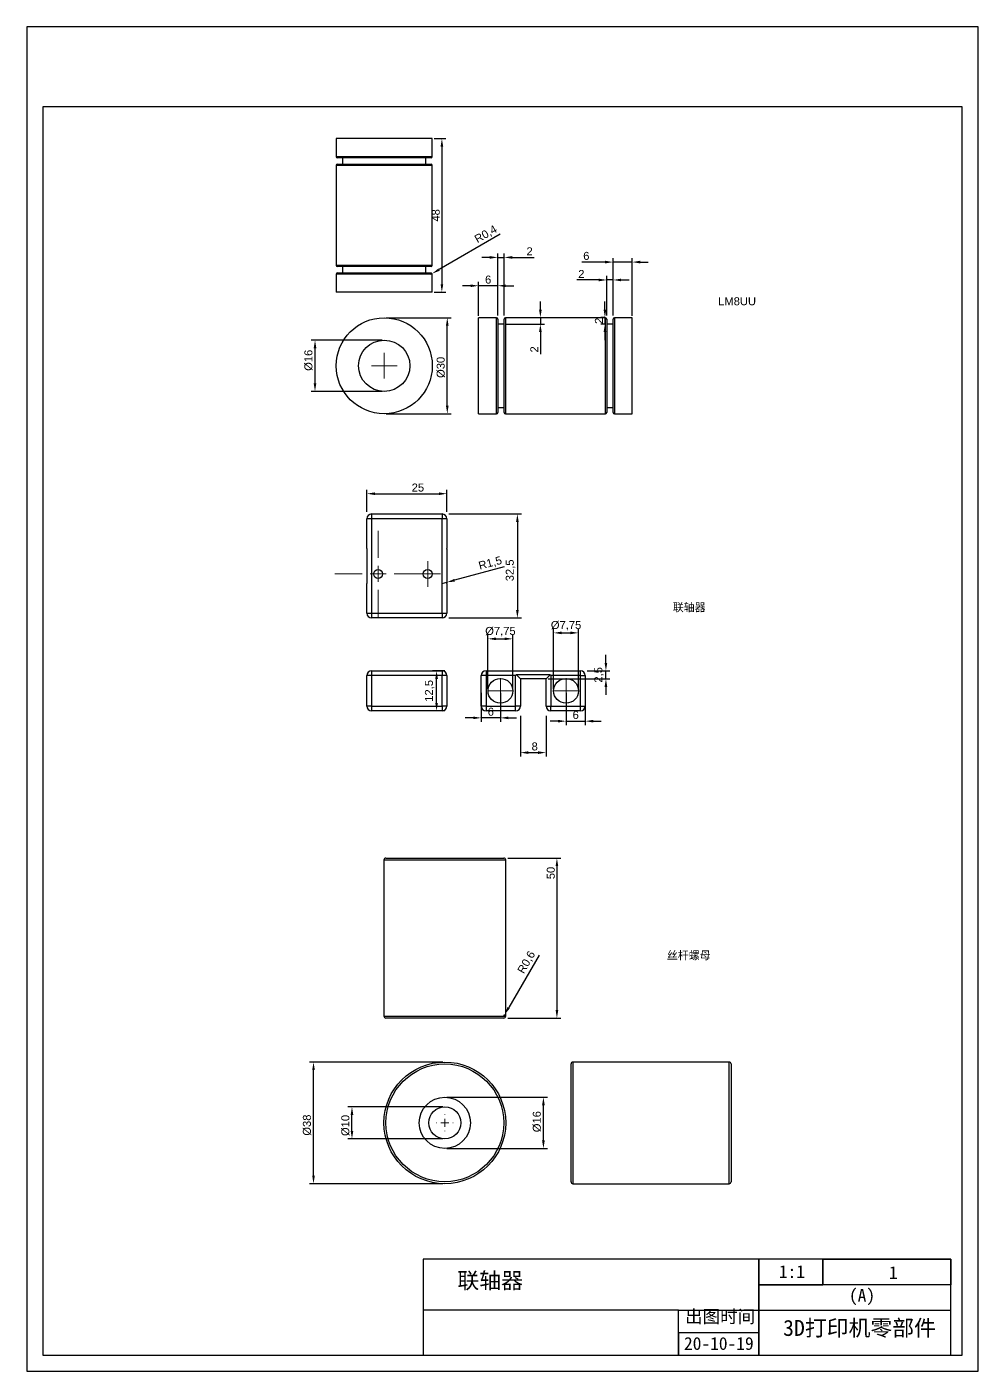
# Model space of a CAD drawing. Header units: millimetres. Extents: x -9 to 2385, y -1365 to 512.
# Drawn here: x 499.7 to 796.7, y 91.8 to 511.8 of the extents above; entities that cross this region are included whole.
import ezdxf

# ---------------------------------------------------------------- set-up
doc = ezdxf.new("R2010")
doc.units = ezdxf.units.MM
doc.styles.get("Standard").update_dxf_attribs({"font": 'arial.ttf'})
doc.dimstyles.new('ISO-25', dxfattribs={"dimtxt": 2.5, "dimasz": 2.5, "dimexe": 1.25, "dimexo": 0.625, "dimtad": 1, "dimtxsty": 'Standard', "dimcen": 2.5, "dimclrd": 1, "dimclre": 1, "dimclrt": 1, "dimadec": 0, "dimazin": 0, "dimtfac": 1, "dimtmove": 0, "dimatfit": 3, "dimfxl": 1, "dimtfillclr": 1, "dimarcsym": 0})

# ---------------------------------------------------------------- blocks, each defined once
blk = doc.blocks.new('*D91')
at = {"color": 1, "linetype": 'Continuous', "lineweight": -2, "transparency": 16777216}
for p, q in [((630.2, 310.57), (626.34, 310.57)), ((627.59, 300.57), (627.59, 308.07)), ((630.2, 298.07), (626.34, 298.07))]:
    blk.add_line(p, q, dxfattribs=at)
at = {"color": 1, "linetype": 'Continuous', "transparency": 16777216}
for points in [[(627.18, 308.07), (628.01, 308.07), (627.59, 310.57)], [(627.18, 300.57), (628.01, 300.57), (627.59, 298.07)]]:
    blk.add_solid(points, dxfattribs=at)
at = {"layer": 'Defpoints', "color": 0, "linetype": 'Continuous', "transparency": 16777216}
for p in [(627.59, 310.57), (630.83, 310.57), (630.83, 298.07)]:
    blk.add_point(p, dxfattribs=at)
at = {"color": 1, "linetype": 'Continuous', "lineweight": 18, "transparency": 16777216, "insert": (623.96, 304.32), "char_height": 2.5, "attachment_point": 2, "rotation": 90}
blk.add_mtext('12,5', dxfattribs=at)
blk = doc.blocks.new('*D92')
at = {"color": 1, "linetype": 'Continuous', "lineweight": -2, "transparency": 16777216}
for p, q in [((605.83, 360.21), (605.83, 367.17)), ((608.33, 365.92), (628.33, 365.92)), ((630.83, 360.21), (630.83, 367.17))]:
    blk.add_line(p, q, dxfattribs=at)
at = {"color": 1, "linetype": 'Continuous', "transparency": 16777216}
for points in [[(608.33, 366.33), (608.33, 365.5), (605.83, 365.92)], [(628.33, 366.33), (628.33, 365.5), (630.83, 365.92)]]:
    blk.add_solid(points, dxfattribs=at)
at = {"layer": 'Defpoints', "color": 0, "linetype": 'Continuous', "transparency": 16777216}
for p in [(630.83, 365.92), (605.83, 359.59), (630.83, 359.59)]:
    blk.add_point(p, dxfattribs=at)
at = {"color": 1, "linetype": 'Continuous', "lineweight": 18, "transparency": 16777216, "insert": (621.76, 369.09), "char_height": 2.5, "attachment_point": 2}
blk.add_mtext('25', dxfattribs=at)
blk = doc.blocks.new('*D93')
at = {"color": 1, "linetype": 'Continuous', "lineweight": -2, "transparency": 16777216}
for p, q in [((631.45, 359.59), (654.08, 359.59)), ((652.83, 357.09), (652.83, 329.59)), ((631.45, 327.09), (654.08, 327.09))]:
    blk.add_line(p, q, dxfattribs=at)
at = {"color": 1, "linetype": 'Continuous', "transparency": 16777216}
for points in [[(652.41, 357.09), (653.24, 357.09), (652.83, 359.59)], [(652.41, 329.59), (653.24, 329.59), (652.83, 327.09)]]:
    blk.add_solid(points, dxfattribs=at)
at = {"layer": 'Defpoints', "color": 0, "linetype": 'Continuous', "transparency": 16777216}
for p in [(630.83, 359.59), (630.83, 327.09), (652.83, 327.09)]:
    blk.add_point(p, dxfattribs=at)
at = {"color": 1, "linetype": 'Continuous', "lineweight": 18, "transparency": 16777216, "insert": (649.2, 341.97), "char_height": 2.5, "attachment_point": 2, "rotation": 90}
blk.add_mtext('32,5', dxfattribs=at)
blk = doc.blocks.new('*D94')
at = {"color": 1, "linetype": 'Continuous', "lineweight": -2, "transparency": 16777216}
for p, q in [((648.71, 343.03), (633.19, 338.87)), ((629.33, 337.84), (630.78, 338.23))]:
    blk.add_line(p, q, dxfattribs=at)
at = {"color": 1, "linetype": 'Continuous', "transparency": 16777216}
blk.add_solid([(633.08, 339.28), (633.3, 338.47), (630.78, 338.23)], dxfattribs=at)
at = {"layer": 'Defpoints', "color": 0, "linetype": 'Continuous', "transparency": 16777216}
for p in [(629.33, 337.84), (630.78, 338.23)]:
    blk.add_point(p, dxfattribs=at)
at = {"color": 1, "linetype": 'Continuous', "lineweight": 18, "transparency": 16777216, "insert": (640.44, 344.57), "char_height": 2.5, "attachment_point": 1, "rotation": 15}
blk.add_mtext('R1,5', dxfattribs=at)
blk = doc.blocks.new('SW_CENTERMARKSYMBOL_0')
at = {"color": 0, "linetype": 'Continuous', "lineweight": 0}
for p, q in [((0, 5), (0, 13.5)), ((-5, 0), (-13.5, 0)), ((0, 0), (-2.5, 0)), ((0, 0), (0, 2.5)), ((0, 0), (0, -2.5)), ((0, 0), (2.5, 0)), ((5, 0), (13.5, 0)), ((0, -5), (0, -13.5))]:
    blk.add_line(p, q, dxfattribs=at)
blk = doc.blocks.new('SW_CENTERMARKSYMBOL_1')
at = {"color": 0, "linetype": 'Continuous', "lineweight": 0}
for p, q in [((-2.5, 0), (-4, 0)), ((0, 0), (-2.5, 0)), ((0, 2.5), (0, 4)), ((0, 0), (0, 2.5)), ((0, 0), (0, -2.5)), ((0, 0), (2.5, 0)), ((2.5, 0), (4, 0)), ((0, -2.5), (0, -4))]:
    blk.add_line(p, q, dxfattribs=at)
blk = doc.blocks.new('*D95')
at = {"color": 1, "linetype": 'Continuous', "lineweight": -2, "transparency": 16777216}
for p, q in [((643.65, 304.95), (643.65, 321.82)), ((646.15, 320.57), (648.9, 320.57)), ((651.4, 304.95), (651.4, 321.82))]:
    blk.add_line(p, q, dxfattribs=at)
at = {"color": 1, "linetype": 'Continuous', "transparency": 16777216}
for points in [[(646.15, 320.99), (646.15, 320.16), (643.65, 320.57)], [(648.9, 320.99), (648.9, 320.16), (651.4, 320.57)]]:
    blk.add_solid(points, dxfattribs=at)
at = {"layer": 'Defpoints', "color": 0, "linetype": 'Continuous', "transparency": 16777216}
for p in [(651.4, 320.57), (643.65, 304.32), (651.4, 304.32)]:
    blk.add_point(p, dxfattribs=at)
at = {"color": 1, "linetype": 'Continuous', "lineweight": 18, "transparency": 16777216, "insert": (647.53, 324.29), "char_height": 2.5, "attachment_point": 2}
blk.add_mtext('%%c7,75', dxfattribs=at)
blk = doc.blocks.new('*D96')
at = {"color": 1, "linetype": 'Continuous', "lineweight": -2, "transparency": 16777216}
for p, q in [((664.15, 304.95), (664.15, 323.69)), ((671.9, 304.95), (671.9, 323.69)), ((666.65, 322.44), (669.4, 322.44))]:
    blk.add_line(p, q, dxfattribs=at)
at = {"color": 1, "linetype": 'Continuous', "transparency": 16777216}
for points in [[(666.65, 322.85), (666.65, 322.02), (664.15, 322.44)], [(669.4, 322.85), (669.4, 322.02), (671.9, 322.44)]]:
    blk.add_solid(points, dxfattribs=at)
at = {"layer": 'Defpoints', "color": 0, "linetype": 'Continuous', "transparency": 16777216}
for p in [(671.9, 322.44), (664.15, 304.32), (671.9, 304.32)]:
    blk.add_point(p, dxfattribs=at)
at = {"color": 1, "linetype": 'Continuous', "lineweight": 18, "transparency": 16777216, "insert": (668.03, 326.15), "char_height": 2.5, "attachment_point": 2}
blk.add_mtext('%%c7,75', dxfattribs=at)
blk = doc.blocks.new('*D97')
at = {"color": 1, "linetype": 'Continuous', "lineweight": -2, "transparency": 16777216}
for p, q in [((641.53, 303.7), (641.53, 294.63)), ((647.53, 303.7), (647.53, 294.63)), ((639.03, 295.88), (636.53, 295.88)), ((647.53, 295.88), (641.53, 295.88)), ((650.03, 295.88), (652.53, 295.88))]:
    blk.add_line(p, q, dxfattribs=at)
at = {"color": 1, "linetype": 'Continuous', "transparency": 16777216}
for points in [[(639.03, 296.29), (639.03, 295.46), (641.53, 295.88)], [(650.03, 296.29), (650.03, 295.46), (647.53, 295.88)]]:
    blk.add_solid(points, dxfattribs=at)
at = {"layer": 'Defpoints', "color": 0, "linetype": 'Continuous', "transparency": 16777216}
for p in [(641.53, 304.32), (647.53, 304.32), (641.53, 295.88)]:
    blk.add_point(p, dxfattribs=at)
at = {"color": 1, "linetype": 'Continuous', "lineweight": 18, "transparency": 16777216, "insert": (644.53, 299.06), "char_height": 2.5, "attachment_point": 2}
blk.add_mtext('6', dxfattribs=at)
blk = doc.blocks.new('*D98')
at = {"color": 1, "linetype": 'Continuous', "lineweight": -2, "transparency": 16777216}
for p, q in [((668.03, 303.7), (668.03, 293.6)), ((674.03, 303.7), (674.03, 293.6)), ((665.53, 294.85), (663.03, 294.85)), ((668.03, 294.85), (674.03, 294.85)), ((676.53, 294.85), (679.03, 294.85))]:
    blk.add_line(p, q, dxfattribs=at)
at = {"color": 1, "linetype": 'Continuous', "transparency": 16777216}
for points in [[(665.53, 295.27), (665.53, 294.43), (668.03, 294.85)], [(676.53, 295.27), (676.53, 294.43), (674.03, 294.85)]]:
    blk.add_solid(points, dxfattribs=at)
at = {"layer": 'Defpoints', "color": 0, "linetype": 'Continuous', "transparency": 16777216}
for p in [(668.03, 304.32), (674.03, 304.32), (674.03, 294.85)]:
    blk.add_point(p, dxfattribs=at)
at = {"color": 1, "linetype": 'Continuous', "lineweight": 18, "transparency": 16777216, "insert": (671.03, 298.03), "char_height": 2.5, "attachment_point": 2}
blk.add_mtext('6', dxfattribs=at)
blk = doc.blocks.new('*D99')
at = {"color": 1, "linetype": 'Continuous', "lineweight": -2, "transparency": 16777216}
for p, q in [((653.78, 296.5), (653.78, 283.77)), ((661.78, 296.5), (661.78, 283.77)), ((656.28, 285.02), (659.28, 285.02))]:
    blk.add_line(p, q, dxfattribs=at)
at = {"color": 1, "linetype": 'Continuous', "transparency": 16777216}
for points in [[(656.28, 285.44), (656.28, 284.6), (653.78, 285.02)], [(659.28, 285.44), (659.28, 284.6), (661.78, 285.02)]]:
    blk.add_solid(points, dxfattribs=at)
at = {"layer": 'Defpoints', "color": 0, "linetype": 'Continuous', "transparency": 16777216}
for p in [(653.78, 297.13), (661.78, 297.13), (661.78, 285.02)]:
    blk.add_point(p, dxfattribs=at)
at = {"color": 1, "linetype": 'Continuous', "lineweight": 18, "transparency": 16777216, "insert": (658.23, 288.2), "char_height": 2.5, "attachment_point": 2}
blk.add_mtext('8', dxfattribs=at)
blk = doc.blocks.new('*D100')
at = {"color": 1, "linetype": 'Continuous', "lineweight": -2, "transparency": 16777216}
for p, q in [((680.47, 313.07), (680.47, 315.57)), ((662.4, 308.07), (681.72, 308.07)), ((674.65, 310.57), (681.72, 310.57)), ((680.47, 308.07), (680.47, 310.57)), ((680.47, 305.57), (680.47, 303.07))]:
    blk.add_line(p, q, dxfattribs=at)
at = {"color": 1, "linetype": 'Continuous', "transparency": 16777216}
for points in [[(680.06, 313.07), (680.89, 313.07), (680.47, 310.57)], [(680.06, 305.57), (680.89, 305.57), (680.47, 308.07)]]:
    blk.add_solid(points, dxfattribs=at)
at = {"layer": 'Defpoints', "color": 0, "linetype": 'Continuous', "transparency": 16777216}
for p in [(661.78, 308.07), (674.03, 310.57), (680.47, 310.57)]:
    blk.add_point(p, dxfattribs=at)
at = {"color": 1, "linetype": 'Continuous', "lineweight": 18, "transparency": 16777216, "insert": (676.84, 309.32), "char_height": 2.5, "attachment_point": 2, "rotation": 90}
blk.add_mtext('2,5', dxfattribs=at)
blk = doc.blocks.new('SW_CENTERMARKSYMBOL_2')
at = {"color": 0, "linetype": 'Continuous', "lineweight": 0}
for p, q in [((-2.5, 0), (-4, 0)), ((0, 0), (-2.5, 0)), ((0, 2.5), (0, 4)), ((0, 0), (0, 2.5)), ((0, 0), (0, -2.5)), ((0, 0), (2.5, 0)), ((2.5, 0), (4, 0)), ((0, -2.5), (0, -4))]:
    blk.add_line(p, q, dxfattribs=at)
blk = doc.blocks.new('SW_CENTERMARKSYMBOL_3')
at = {"color": 0, "linetype": 'Continuous', "lineweight": 0}
for p, q in [((-2.5, 0), (-4, 0)), ((0, 0), (-2.5, 0)), ((0, 2.5), (0, 4)), ((0, 0), (0, 2.5)), ((0, 0), (0, -2.5)), ((0, 0), (2.5, 0)), ((2.5, 0), (4, 0)), ((0, -2.5), (0, -4))]:
    blk.add_line(p, q, dxfattribs=at)
blk = doc.blocks.new('*D101')
at = {"color": 1, "linetype": 'Continuous', "lineweight": -2, "transparency": 16777216}
for p, q in [((610.63, 413.89), (588.39, 413.89)), ((589.64, 400.39), (589.64, 411.39)), ((610.63, 397.89), (588.39, 397.89))]:
    blk.add_line(p, q, dxfattribs=at)
at = {"color": 1, "linetype": 'Continuous', "transparency": 16777216}
for points in [[(589.22, 411.39), (590.05, 411.39), (589.64, 413.89)], [(589.22, 400.39), (590.05, 400.39), (589.64, 397.89)]]:
    blk.add_solid(points, dxfattribs=at)
at = {"layer": 'Defpoints', "color": 0, "linetype": 'Continuous', "transparency": 16777216}
for p in [(589.64, 413.89), (611.25, 413.89), (611.25, 397.89)]:
    blk.add_point(p, dxfattribs=at)
at = {"color": 1, "linetype": 'Continuous', "lineweight": 18, "transparency": 16777216, "insert": (586.32, 407.6), "char_height": 2.5, "attachment_point": 2, "rotation": 90}
blk.add_mtext('%%c16', dxfattribs=at)
blk = doc.blocks.new('*D102')
at = {"color": 1, "linetype": 'Continuous', "lineweight": -2, "transparency": 16777216}
for p, q in [((611.88, 420.89), (632.19, 420.89)), ((630.94, 393.39), (630.94, 418.39)), ((611.88, 390.89), (632.19, 390.89))]:
    blk.add_line(p, q, dxfattribs=at)
at = {"color": 1, "linetype": 'Continuous', "transparency": 16777216}
for points in [[(630.52, 418.39), (631.35, 418.39), (630.94, 420.89)], [(630.52, 393.39), (631.35, 393.39), (630.94, 390.89)]]:
    blk.add_solid(points, dxfattribs=at)
at = {"layer": 'Defpoints', "color": 0, "linetype": 'Continuous', "transparency": 16777216}
for p in [(611.25, 420.89), (630.94, 420.89), (611.25, 390.89)]:
    blk.add_point(p, dxfattribs=at)
at = {"color": 1, "linetype": 'Continuous', "lineweight": 18, "transparency": 16777216, "insert": (627.62, 405.39), "char_height": 2.5, "attachment_point": 2, "rotation": 90}
blk.add_mtext('%%c30', dxfattribs=at)
blk = doc.blocks.new('SW_CENTERMARKSYMBOL_4')
at = {"color": 0, "linetype": 'Continuous', "lineweight": 0}
for p, q in [((-2.5, 0), (-4, 0)), ((0, 0), (-2.5, 0)), ((0, 2.5), (0, 4)), ((0, 0), (0, 2.5)), ((0, 0), (0, -2.5)), ((0, 0), (2.5, 0)), ((2.5, 0), (4, 0)), ((0, -2.5), (0, -4))]:
    blk.add_line(p, q, dxfattribs=at)
blk = doc.blocks.new('*D76')
at = {"color": 1, "linetype": 'Continuous', "lineweight": -2, "transparency": 16777216}
for p, q in [((626.88, 476.88), (630.5, 476.88)), ((629.25, 474.38), (629.25, 431.38)), ((626.88, 428.88), (630.5, 428.88))]:
    blk.add_line(p, q, dxfattribs=at)
at = {"color": 1, "linetype": 'Continuous', "transparency": 16777216}
for points in [[(628.84, 474.38), (629.67, 474.38), (629.25, 476.88)], [(628.84, 431.38), (629.67, 431.38), (629.25, 428.88)]]:
    blk.add_solid(points, dxfattribs=at)
at = {"layer": 'Defpoints', "color": 0, "linetype": 'Continuous', "transparency": 16777216}
for p in [(626.25, 476.88), (626.25, 428.88), (629.25, 428.88)]:
    blk.add_point(p, dxfattribs=at)
at = {"color": 1, "linetype": 'Continuous', "lineweight": 18, "transparency": 16777216, "insert": (626.08, 452.88), "char_height": 2.5, "attachment_point": 2, "rotation": 90}
blk.add_mtext('48', dxfattribs=at)
blk = doc.blocks.new('*D77')
at = {"color": 1, "linetype": 'Continuous', "lineweight": -2, "transparency": 16777216}
for p, q in [((647.47, 446.96), (628.37, 435.93)), ((625.85, 434.48), (626.2, 434.68))]:
    blk.add_line(p, q, dxfattribs=at)
at = {"color": 1, "linetype": 'Continuous', "transparency": 16777216}
blk.add_solid([(628.16, 436.29), (628.57, 435.57), (626.2, 434.68)], dxfattribs=at)
at = {"layer": 'Defpoints', "color": 0, "linetype": 'Continuous', "transparency": 16777216}
for p in [(625.85, 434.48), (626.2, 434.68)]:
    blk.add_point(p, dxfattribs=at)
at = {"color": 1, "linetype": 'Continuous', "lineweight": 18, "transparency": 16777216, "insert": (639.1, 446.32), "char_height": 2.5, "attachment_point": 1, "rotation": 30}
blk.add_mtext('R0,4', dxfattribs=at)
blk = doc.blocks.new('*D78')
at = {"color": 1, "linetype": 'Continuous', "lineweight": -2, "transparency": 16777216}
for p, q in [((638.21, 430.89), (635.71, 430.89)), ((640.71, 421.52), (640.71, 432.14)), ((646.71, 430.89), (640.71, 430.89)), ((646.71, 421.55), (646.71, 432.14)), ((649.21, 430.89), (651.71, 430.89))]:
    blk.add_line(p, q, dxfattribs=at)
at = {"color": 1, "linetype": 'Continuous', "transparency": 16777216}
for points in [[(638.21, 431.31), (638.21, 430.48), (640.71, 430.89)], [(649.21, 431.31), (649.21, 430.48), (646.71, 430.89)]]:
    blk.add_solid(points, dxfattribs=at)
at = {"layer": 'Defpoints', "color": 0, "linetype": 'Continuous', "transparency": 16777216}
for p in [(640.71, 430.89), (640.71, 420.89), (646.71, 420.93)]:
    blk.add_point(p, dxfattribs=at)
at = {"color": 1, "linetype": 'Continuous', "lineweight": 18, "transparency": 16777216, "insert": (643.71, 434.07), "char_height": 2.5, "attachment_point": 2}
blk.add_mtext('6', dxfattribs=at)
blk = doc.blocks.new('*D79')
at = {"color": 1, "linetype": 'Continuous', "lineweight": -2, "transparency": 16777216}
for p, q in [((680.21, 438.29), (672.9, 438.29)), ((682.71, 421.55), (682.71, 439.54)), ((688.71, 438.29), (682.71, 438.29)), ((688.71, 421.52), (688.71, 439.54)), ((691.21, 438.29), (693.71, 438.29))]:
    blk.add_line(p, q, dxfattribs=at)
at = {"color": 1, "linetype": 'Continuous', "transparency": 16777216}
for points in [[(680.21, 438.71), (680.21, 437.87), (682.71, 438.29)], [(691.21, 438.71), (691.21, 437.87), (688.71, 438.29)]]:
    blk.add_solid(points, dxfattribs=at)
at = {"layer": 'Defpoints', "color": 0, "linetype": 'Continuous', "transparency": 16777216}
for p in [(688.71, 438.29), (682.71, 420.93), (688.71, 420.89)]:
    blk.add_point(p, dxfattribs=at)
at = {"color": 1, "linetype": 'Continuous', "lineweight": 18, "transparency": 16777216, "insert": (674.35, 441.47), "char_height": 2.5, "attachment_point": 2}
blk.add_mtext('6', dxfattribs=at)
blk = doc.blocks.new('*D80')
at = {"color": 1, "linetype": 'Continuous', "lineweight": -2, "transparency": 16777216}
for p, q in [((678.21, 432.7), (671.34, 432.7)), ((680.71, 421.55), (680.71, 433.95)), ((682.71, 432.7), (680.71, 432.7)), ((682.71, 421.55), (682.71, 433.95)), ((685.21, 432.7), (687.71, 432.7))]:
    blk.add_line(p, q, dxfattribs=at)
at = {"color": 1, "linetype": 'Continuous', "transparency": 16777216}
for points in [[(678.21, 433.11), (678.21, 432.28), (680.71, 432.7)], [(685.21, 433.11), (685.21, 432.28), (682.71, 432.7)]]:
    blk.add_solid(points, dxfattribs=at)
at = {"layer": 'Defpoints', "color": 0, "linetype": 'Continuous', "transparency": 16777216}
for p in [(682.71, 432.7), (680.71, 420.93), (682.71, 420.93)]:
    blk.add_point(p, dxfattribs=at)
at = {"color": 1, "linetype": 'Continuous', "lineweight": 18, "transparency": 16777216, "insert": (672.79, 435.83), "char_height": 2.5, "attachment_point": 2}
blk.add_mtext('2', dxfattribs=at)
blk = doc.blocks.new('*D81')
at = {"color": 1, "linetype": 'Continuous', "lineweight": -2, "transparency": 16777216}
for p, q in [((646.71, 421.55), (646.71, 441)), ((648.71, 421.55), (648.71, 441)), ((644.21, 439.75), (641.71, 439.75)), ((646.71, 439.75), (648.71, 439.75)), ((651.21, 439.75), (658.08, 439.75))]:
    blk.add_line(p, q, dxfattribs=at)
at = {"color": 1, "linetype": 'Continuous', "transparency": 16777216}
for points in [[(644.21, 440.17), (644.21, 439.33), (646.71, 439.75)], [(651.21, 440.17), (651.21, 439.33), (648.71, 439.75)]]:
    blk.add_solid(points, dxfattribs=at)
at = {"layer": 'Defpoints', "color": 0, "linetype": 'Continuous', "transparency": 16777216}
for p in [(648.71, 439.75), (646.71, 420.93), (648.71, 420.93)]:
    blk.add_point(p, dxfattribs=at)
at = {"color": 1, "linetype": 'Continuous', "lineweight": 18, "transparency": 16777216, "insert": (656.63, 442.89), "char_height": 2.5, "attachment_point": 2}
blk.add_mtext('2', dxfattribs=at)
blk = doc.blocks.new('*D82')
at = {"color": 1, "linetype": 'Continuous', "lineweight": -2, "transparency": 16777216}
for p, q in [((680.16, 423.43), (680.16, 425.93)), ((680.08, 420.93), (678.91, 420.93)), ((680.16, 420.93), (680.16, 418.93)), ((680.08, 418.93), (678.91, 418.93)), ((680.16, 416.43), (680.16, 413.93))]:
    blk.add_line(p, q, dxfattribs=at)
at = {"color": 1, "linetype": 'Continuous', "transparency": 16777216}
for points in [[(679.74, 423.43), (680.58, 423.43), (680.16, 420.93)], [(679.74, 416.43), (680.58, 416.43), (680.16, 418.93)]]:
    blk.add_solid(points, dxfattribs=at)
at = {"layer": 'Defpoints', "color": 0, "linetype": 'Continuous', "transparency": 16777216}
for p in [(680.71, 420.93), (680.16, 418.93), (680.71, 418.93)]:
    blk.add_point(p, dxfattribs=at)
at = {"color": 1, "linetype": 'Continuous', "lineweight": 18, "transparency": 16777216, "insert": (677.03, 419.93), "char_height": 2.5, "attachment_point": 2, "rotation": 90}
blk.add_mtext('2', dxfattribs=at)
blk = doc.blocks.new('*D83')
at = {"color": 1, "linetype": 'Continuous', "lineweight": -2, "transparency": 16777216}
for p, q in [((660, 423.43), (660, 425.93)), ((649.33, 420.93), (661.25, 420.93)), ((660, 420.93), (660, 418.93)), ((649.33, 418.93), (661.25, 418.93)), ((660, 416.43), (660, 409.56))]:
    blk.add_line(p, q, dxfattribs=at)
at = {"color": 1, "linetype": 'Continuous', "transparency": 16777216}
for points in [[(659.59, 423.43), (660.42, 423.43), (660, 420.93)], [(659.59, 416.43), (660.42, 416.43), (660, 418.93)]]:
    blk.add_solid(points, dxfattribs=at)
at = {"layer": 'Defpoints', "color": 0, "linetype": 'Continuous', "transparency": 16777216}
for p in [(648.71, 420.93), (660, 420.93), (648.71, 418.93)]:
    blk.add_point(p, dxfattribs=at)
at = {"color": 1, "linetype": 'Continuous', "lineweight": 18, "transparency": 16777216, "insert": (656.87, 411.01), "char_height": 2.5, "attachment_point": 2, "rotation": 90}
blk.add_mtext('2', dxfattribs=at)
blk = doc.blocks.new('*D84')
at = {"color": 1, "linetype": 'Continuous', "lineweight": -2, "transparency": 16777216}
for p, q in [((629.55, 188.34), (587.92, 188.34)), ((589.17, 152.84), (589.17, 185.84)), ((629.55, 150.34), (587.92, 150.34))]:
    blk.add_line(p, q, dxfattribs=at)
at = {"color": 1, "linetype": 'Continuous', "transparency": 16777216}
for points in [[(588.76, 185.84), (589.59, 185.84), (589.17, 188.34)], [(588.76, 152.84), (589.59, 152.84), (589.17, 150.34)]]:
    blk.add_solid(points, dxfattribs=at)
at = {"layer": 'Defpoints', "color": 0, "linetype": 'Continuous', "transparency": 16777216}
for p in [(589.17, 188.34), (630.17, 188.34), (630.17, 150.34)]:
    blk.add_point(p, dxfattribs=at)
at = {"color": 1, "linetype": 'Continuous', "lineweight": 18, "transparency": 16777216, "insert": (585.85, 168.64), "char_height": 2.5, "attachment_point": 2, "rotation": 90}
blk.add_mtext('%%c38', dxfattribs=at)
blk = doc.blocks.new('*D85')
at = {"color": 1, "linetype": 'Continuous', "lineweight": -2, "transparency": 16777216}
for p, q in [((629.55, 174.34), (599.92, 174.34)), ((601.17, 166.84), (601.17, 171.84)), ((629.55, 164.34), (599.92, 164.34))]:
    blk.add_line(p, q, dxfattribs=at)
at = {"color": 1, "linetype": 'Continuous', "transparency": 16777216}
for points in [[(600.76, 171.84), (601.59, 171.84), (601.17, 174.34)], [(600.76, 166.84), (601.59, 166.84), (601.17, 164.34)]]:
    blk.add_solid(points, dxfattribs=at)
at = {"layer": 'Defpoints', "color": 0, "linetype": 'Continuous', "transparency": 16777216}
for p in [(601.17, 174.34), (630.17, 174.34), (630.17, 164.34)]:
    blk.add_point(p, dxfattribs=at)
at = {"color": 1, "linetype": 'Continuous', "lineweight": 18, "transparency": 16777216, "insert": (597.85, 168.53), "char_height": 2.5, "attachment_point": 2, "rotation": 90}
blk.add_mtext('%%c10', dxfattribs=at)
blk = doc.blocks.new('*D86')
at = {"color": 1, "linetype": 'Continuous', "lineweight": -2, "transparency": 16777216}
for p, q in [((630.8, 177.34), (662.2, 177.34)), ((660.95, 163.84), (660.95, 174.84)), ((630.8, 161.34), (662.2, 161.34))]:
    blk.add_line(p, q, dxfattribs=at)
at = {"color": 1, "linetype": 'Continuous', "transparency": 16777216}
for points in [[(660.53, 174.84), (661.37, 174.84), (660.95, 177.34)], [(660.53, 163.84), (661.37, 163.84), (660.95, 161.34)]]:
    blk.add_solid(points, dxfattribs=at)
at = {"layer": 'Defpoints', "color": 0, "linetype": 'Continuous', "transparency": 16777216}
for p in [(630.17, 177.34), (660.95, 177.34), (630.17, 161.34)]:
    blk.add_point(p, dxfattribs=at)
at = {"color": 1, "linetype": 'Continuous', "lineweight": 18, "transparency": 16777216, "insert": (657.63, 169.72), "char_height": 2.5, "attachment_point": 2, "rotation": 90}
blk.add_mtext('%%c16', dxfattribs=at)
blk = doc.blocks.new('SW_CENTERMARKSYMBOL_5')
at = {"color": 0, "linetype": 'Continuous', "lineweight": 0}
for p, q in [((-2.5, 0), (-2.625, 0)), ((0, 0), (-1.25, 0)), ((0, 2.5), (0, 2.625)), ((0, 0), (0, 1.25)), ((0, 0), (0, -1.25)), ((0, 0), (1.25, 0)), ((2.5, 0), (2.625, 0)), ((0, -2.5), (0, -2.625))]:
    blk.add_line(p, q, dxfattribs=at)
blk = doc.blocks.new('*D87')
at = {"color": 1, "linetype": 'Continuous', "lineweight": -2, "transparency": 16777216}
for p, q in [((649.8, 252.07), (666.42, 252.07)), ((665.17, 249.57), (665.17, 204.57)), ((649.8, 202.07), (666.42, 202.07))]:
    blk.add_line(p, q, dxfattribs=at)
at = {"color": 1, "linetype": 'Continuous', "transparency": 16777216}
for points in [[(664.76, 249.57), (665.59, 249.57), (665.17, 252.07)], [(664.76, 204.57), (665.59, 204.57), (665.17, 202.07)]]:
    blk.add_solid(points, dxfattribs=at)
at = {"layer": 'Defpoints', "color": 0, "linetype": 'Continuous', "transparency": 16777216}
for p in [(649.17, 252.07), (649.17, 202.07), (665.17, 202.07)]:
    blk.add_point(p, dxfattribs=at)
at = {"color": 1, "linetype": 'Continuous', "lineweight": 18, "transparency": 16777216, "insert": (661.99, 247.41), "char_height": 2.5, "attachment_point": 2, "rotation": 90}
blk.add_mtext('50', dxfattribs=at)
blk = doc.blocks.new('*D88')
at = {"color": 1, "linetype": 'Continuous', "lineweight": -2, "transparency": 16777216}
for p, q in [((659.58, 221.73), (650.12, 205.35)), ((648.57, 202.67), (648.87, 203.19))]:
    blk.add_line(p, q, dxfattribs=at)
at = {"color": 1, "linetype": 'Continuous', "transparency": 16777216}
blk.add_solid([(649.76, 205.56), (650.48, 205.14), (648.87, 203.19)], dxfattribs=at)
at = {"layer": 'Defpoints', "color": 0, "linetype": 'Continuous', "transparency": 16777216}
for p in [(648.57, 202.67), (648.87, 203.19)]:
    blk.add_point(p, dxfattribs=at)
at = {"color": 1, "linetype": 'Continuous', "lineweight": 18, "transparency": 16777216, "insert": (652.65, 216.99), "char_height": 2.5, "attachment_point": 1, "rotation": 60}
blk.add_mtext('R0,6', dxfattribs=at)

msp = doc.modelspace()

# ---------------------------------------------------------------- linework, layer by layer
at = {"color": 7, "linetype": 'Continuous', "lineweight": 25}
for p, q in [((596.2546, 476.8805), (596.2546, 471.2805)), ((626.2546, 476.8805), (596.2546, 476.8805)), ((626.2546, 471.2805), (626.2546, 476.8805)), ((625.8546, 470.8805), (596.6546, 470.8805)), ((598.221, 470.8805), (598.221, 468.8805)), ((624.2881, 468.8805), (624.2881, 470.8805)), ((596.2546, 468.4805), (596.2546, 437.2805)), ((596.6546, 468.8805), (625.8546, 468.8805)), ((626.2546, 437.2805), (626.2546, 468.4805)), ((625.8546, 436.8805), (596.6546, 436.8805)), ((598.221, 436.8805), (598.221, 434.8805)), ((624.2881, 434.8805), (624.2881, 436.8805)), ((596.2546, 434.4805), (596.2546, 428.8805)), ((596.6546, 434.8805), (625.8546, 434.8805)), ((626.2546, 428.8805), (626.2546, 434.4805)), ((626.2546, 428.8805), (596.2546, 428.8805)), ((646.3087, 420.894), (640.7087, 420.894)), ((640.7087, 405.894), (640.7087, 420.894)), ((646.7087, 420.494), (646.7087, 405.894)), ((648.7087, 391.294), (648.7087, 420.494)), ((680.3087, 420.894), (649.1087, 420.894)), ((680.7087, 420.494), (680.7087, 405.894)), ((682.7087, 391.294), (682.7087, 420.494)), ((688.7087, 420.894), (683.1087, 420.894)), ((688.7087, 405.894), (688.7087, 420.894)), ((648.7087, 418.9275), (646.7087, 418.9275)), ((682.7087, 418.9275), (680.7087, 418.9275)), ((640.7087, 390.894), (640.7087, 405.894)), ((646.7087, 405.894), (646.7087, 391.294)), ((680.7087, 405.894), (680.7087, 391.294)), ((688.7087, 390.894), (688.7087, 405.894)), ((640.7087, 390.894), (646.3087, 390.894)), ((646.7087, 392.8605), (648.7087, 392.8605)), ((649.1087, 390.894), (680.3087, 390.894)), ((680.7087, 392.8605), (682.7087, 392.8605)), ((683.1087, 390.894), (688.7087, 390.894)), ((607.3268, 358.0874), (605.8268, 358.0874)), ((605.8268, 348.8374), (605.8268, 358.0874)), ((607.3268, 359.5874), (607.3268, 358.0874)), ((607.3268, 359.5874), (629.3268, 359.5874)), ((629.3268, 358.0874), (607.3268, 358.0874)), ((607.3268, 358.0874), (607.3268, 328.5874)), ((629.3268, 359.5874), (629.3268, 358.0874)), ((630.8268, 358.0874), (629.3268, 358.0874)), ((629.3268, 328.5874), (629.3268, 358.0874)), ((630.8268, 358.0874), (630.8268, 348.8374)), ((605.8478, 348.5874), (605.8478, 338.0874)), ((630.8058, 348.5874), (630.8058, 338.0874)), ((605.8268, 328.5874), (605.8268, 337.8374)), ((630.8268, 337.8374), (630.8268, 328.5874)), ((605.8268, 328.5874), (607.3268, 328.5874)), ((607.3268, 328.5874), (629.3268, 328.5874)), ((607.3268, 328.5874), (607.3268, 327.0874)), ((629.3268, 328.5874), (630.8268, 328.5874)), ((629.3268, 328.5874), (629.3268, 327.0874)), ((629.3268, 327.0874), (607.3268, 327.0874)), ((607.3268, 309.0737), (605.8268, 309.0737)), ((605.8268, 299.5737), (605.8268, 309.0737)), ((607.3268, 310.5737), (607.3268, 309.0737)), ((607.3268, 310.5737), (629.3268, 310.5737)), ((607.3268, 309.0737), (607.3268, 299.5737)), ((629.3268, 309.0737), (607.3268, 309.0737)), ((629.3268, 310.5737), (629.3268, 309.0737)), ((630.8268, 309.0737), (629.3268, 309.0737)), ((629.3268, 299.5737), (629.3268, 309.0737)), ((630.8268, 309.0737), (630.8268, 299.5737)), ((643.0278, 309.0737), (641.5278, 309.0737)), ((641.5278, 299.5737), (641.5278, 309.0737)), ((643.0278, 310.5737), (643.0278, 309.0737)), ((643.0278, 310.5737), (672.5278, 310.5737)), ((652.2778, 309.0737), (643.0278, 309.0737)), ((643.0278, 309.0737), (643.0278, 299.5737)), ((652.5278, 309.3237), (652.2778, 309.0737)), ((652.2778, 299.5737), (652.2778, 309.0737)), ((663.0278, 309.3237), (652.5278, 309.3237)), ((653.7778, 308.0737), (652.5278, 309.3237)), ((653.7778, 308.0737), (653.7778, 299.5737)), ((661.7778, 308.0737), (653.7778, 308.0737)), ((661.7778, 308.0737), (663.0278, 309.3237)), ((661.7778, 299.5737), (661.7778, 308.0737)), ((663.0278, 309.3237), (663.2778, 309.0737)), ((672.5278, 309.0737), (663.2778, 309.0737)), ((663.2778, 309.0737), (663.2778, 299.5737)), ((672.5278, 309.0737), (672.5278, 310.5737)), ((672.5278, 299.5737), (672.5278, 309.0737)), ((672.5278, 309.0737), (674.0278, 309.0737)), ((674.0278, 309.0737), (674.0278, 299.5737)), ((607.3268, 299.5737), (605.8268, 299.5737)), ((607.3268, 299.5737), (629.3268, 299.5737)), ((607.3268, 299.5737), (607.3268, 298.0737)), ((629.3268, 299.5737), (629.3268, 298.0737)), ((630.8268, 299.5737), (629.3268, 299.5737)), ((643.0278, 299.5737), (641.5278, 299.5737)), ((643.0278, 299.5737), (652.2778, 299.5737)), ((643.0278, 299.5737), (643.0278, 298.0737)), ((653.7778, 299.5737), (652.2778, 299.5737)), ((652.2778, 298.0737), (652.2778, 299.5737)), ((661.7778, 299.5737), (663.2778, 299.5737)), ((663.2778, 299.5737), (672.5278, 299.5737)), ((663.2778, 298.0737), (663.2778, 299.5737)), ((672.5278, 299.5737), (674.0278, 299.5737)), ((672.5278, 298.0737), (672.5278, 299.5737)), ((629.3268, 298.0737), (607.3268, 298.0737)), ((652.2778, 298.0737), (643.0278, 298.0737)), ((672.5278, 298.0737), (663.2778, 298.0737)), ((611.7721, 252.0657), (648.5721, 252.0657)), ((611.1721, 251.4657), (611.1721, 202.6657)), ((649.1721, 202.6657), (649.1721, 251.4657)), ((648.5721, 202.0657), (611.7721, 202.0657)), ((669.569, 169.34), (669.569, 187.74)), ((718.969, 188.34), (670.169, 188.34)), ((719.569, 187.74), (719.569, 169.34)), ((669.569, 150.94), (669.569, 169.34)), ((719.569, 169.34), (719.569, 150.94)), ((670.169, 150.34), (718.969, 150.34))]:
    msp.add_line(p, q, dxfattribs=at)
at = {"color": 8, "linetype": 'Continuous', "lineweight": 25}
for p, q in [((596.2546, 471.2805), (626.2546, 471.2805)), ((626.2546, 468.4805), (596.2546, 468.4805)), ((596.2546, 437.2805), (626.2546, 437.2805)), ((626.2546, 434.4805), (596.2546, 434.4805)), ((646.3087, 405.894), (646.3087, 420.894)), ((649.1087, 420.894), (649.1087, 390.894)), ((680.3087, 405.894), (680.3087, 420.894)), ((683.1087, 420.894), (683.1087, 390.894)), ((646.3087, 390.894), (646.3087, 405.894)), ((680.3087, 390.894), (680.3087, 405.894)), ((649.1721, 251.4657), (611.1721, 251.4657)), ((611.1721, 202.6657), (649.1721, 202.6657)), ((670.169, 188.34), (670.169, 169.34)), ((718.969, 169.34), (718.969, 188.34)), ((670.169, 169.34), (670.169, 150.34)), ((718.969, 150.34), (718.969, 169.34))]:
    msp.add_line(p, q, dxfattribs=at)
for p, q in [((623.4467, 126.7748, 420), (623.4467, 96.7748, 420)), ((648.1784, 126.7748, 420), (623.4467, 126.7748, 420)), ((748.1784, 126.7748, 420), (648.1784, 126.7748, 420)), ((728.1784, 96.7748, 420), (728.1784, 126.7748, 420)), ((728.1784, 126.7748, 420), (728.1784, 118.7748, 420)), ((748.1784, 118.7748, 420), (748.1784, 126.7748, 420)), ((748.1784, 118.7748, 420), (748.1784, 126.7748, 420)), ((748.1784, 126.7748, 420), (788.1784, 126.7748, 420)), ((788.1784, 126.7748, 420), (748.1784, 126.7748, 420)), ((748.1784, 126.7748, 420), (748.1784, 118.7748, 420)), ((788.1784, 96.7748, 420), (788.1784, 126.7748, 420)), ((788.1784, 126.7748, 420), (788.1784, 118.7748, 420)), ((728.1784, 118.7748, 420), (748.1784, 118.7748, 420)), ((748.1784, 118.7748, 420), (728.1784, 118.7748, 420)), ((728.1784, 118.7748, 420), (728.1784, 96.7748, 420)), ((788.1784, 118.7748, 420), (748.1784, 118.7748, 420)), ((703.1784, 110.7748, 420), (623.4467, 110.7748, 420)), ((703.1784, 96.7748, 420), (703.1784, 110.7748, 420)), ((703.1784, 110.7748, 420), (728.1784, 110.7748, 420)), ((728.1784, 96.7748, 420), (728.1784, 110.7748, 420)), ((728.1784, 110.7748, 420), (788.1784, 110.7748, 420)), ((728.1784, 103.7748, 420), (703.1784, 103.7748, 420)), ((703.1784, 103.7748, 420), (703.1784, 96.7748, 420)), ((648.1784, 96.7748, 420), (663.1784, 96.7748, 420)), ((663.1784, 96.7748, 420), (703.1784, 96.7748, 420)), ((703.1784, 96.7748, 420), (728.1784, 96.7748, 420))]:
    msp.add_line(p, q)
for points in [[(499.6784, 511.7748), (499.6784, 91.7748), (796.6784, 91.7748), (796.6784, 511.7748)], [(504.6784, 486.7748), (504.6784, 96.7748), (791.6784, 96.7748), (791.6784, 486.7748)]]:
    msp.add_lwpolyline(points, close=True)
at = {"color": 7, "linetype": 'Continuous', "lineweight": 25}
for centre, radius in [((611.2546, 405.894), 15), ((611.2546, 405.894), 8), ((609.3268, 340.8374), 1.375), ((624.8268, 340.8374), 1.375), ((647.5278, 304.3237), 3.875), ((668.0278, 304.3237), 3.875), ((630.1721, 169.34), 19), ((630.1721, 169.34), 18.4), ((630.1721, 169.34), 8), ((630.1721, 169.34), 5)]:
    msp.add_circle(centre, radius, dxfattribs=at)
at = {"color": 7, "linetype": 'Continuous'}
for centre in [(609.3268, 340.8374), (624.8268, 340.8374)]:
    msp.add_circle(centre, 1.375, dxfattribs=at)
at = {"color": 7, "linetype": 'Continuous', "lineweight": 25}
for centre, radius, start, end in [((596.6546, 471.2805), 0.4, 180, 270), ((625.8546, 471.2805), 0.4, 270, 0), ((596.6546, 468.4805), 0.4, 90, 180), ((625.8546, 468.4805), 0.4, 0, 90), ((596.6546, 437.2805), 0.4, 180, 270), ((625.8546, 437.2805), 0.4, 270, 0), ((596.6546, 434.4805), 0.4, 90, 180), ((625.8546, 434.4805), 0.4, 0, 90), ((646.3087, 420.494), 0.4, 0, 90), ((649.1087, 420.494), 0.4, 90, 180), ((680.3087, 420.494), 0.4, 0, 90), ((683.1087, 420.494), 0.4, 90, 180), ((646.3087, 391.294), 0.4, 270, 0), ((649.1087, 391.294), 0.4, 180, 270), ((680.3087, 391.294), 0.4, 270, 0), ((683.1087, 391.294), 0.4, 180, 270), ((607.3268, 358.0874), 1.5, 90, 180), ((629.3268, 358.0874), 1.5, 0, 90), ((607.3268, 348.8374), 1.5, 180, 189.594068), ((629.3268, 348.8374), 1.5, 350.405932, 0), ((607.3268, 337.8374), 1.5, 170.405932, 180), ((629.3268, 337.8374), 1.5, 0, 9.594068), ((607.3268, 328.5874), 1.5, 180, 270), ((629.3268, 328.5874), 1.5, 270, 0), ((607.3268, 309.0737), 1.5, 90, 180), ((629.3268, 309.0737), 1.5, 0, 90), ((643.0278, 309.0737), 1.5, 90, 180), ((672.5278, 309.0737), 1.5, 0, 90), ((607.3268, 299.5737), 1.5, 180, 270), ((629.3268, 299.5737), 1.5, 270, 0), ((643.0278, 299.5737), 1.5, 180, 270), ((652.2778, 299.5737), 1.5, 270, 0), ((663.2778, 299.5737), 1.5, 180, 270), ((672.5278, 299.5737), 1.5, 270, 0), ((611.7721, 251.4657), 0.6, 90, 180), ((648.5721, 251.4657), 0.6, 0, 90), ((611.7721, 202.6657), 0.6, 180, 270), ((648.5721, 202.6657), 0.6, 270, 0), ((670.169, 187.74), 0.6, 90, 180), ((718.969, 187.74), 0.6, 0, 90), ((670.169, 150.94), 0.6, 180, 270), ((718.969, 150.94), 0.6, 270, 0)]:
    msp.add_arc(centre, radius, start, end, dxfattribs=at)

# ---------------------------------------------------------------- block references
at = {"color": 7, "linetype": 'Continuous', "lineweight": 0}
for name, p in [('SW_CENTERMARKSYMBOL_4', (611.2546, 405.894)), ('SW_CENTERMARKSYMBOL_0', (609.3268, 340.8374)), ('SW_CENTERMARKSYMBOL_1', (624.8268, 340.8374)), ('SW_CENTERMARKSYMBOL_3', (647.5278, 304.3237)), ('SW_CENTERMARKSYMBOL_2', (668.0278, 304.3237)), ('SW_CENTERMARKSYMBOL_5', (630.1721, 169.34))]:
    msp.add_blockref(name, p, dxfattribs=at)

# ---------------------------------------------------------------- texts
at = {"char_height": 2.5, "attachment_point": 1}
for s, insert in [('LM8UU', (715.5064, 427.2949)), ('{\\fSimSun|b0|i0|c134|p2;联轴器}', (701.3589, 331.6736)), ('{\\fSimSun|b0|i0|c134|p2;丝杆螺母}', (699.5056, 222.9413))]:
    msp.add_mtext_dynamic_manual_height_columns(s, width=17.173257, gutter_width=12.5, heights=[0], dxfattribs=dict(at, insert=insert))
at = {"attachment_point": 1}
for s, insert, char_height in [('{\\fSimSun|b0|i0|c134|p2;联轴器}', (634.1058, 122.5848, 620.1756), 5), ('{\\fSimSun|b0|i0|c134|p2;1}', (768.8525, 124.5708, 420), 4), ('{\\fSimSun|b0|i0|c134|p2;(A)}', (756.3535, 117.4396, 420), 4), ('{\\fSimSun|b0|i0|c134|p2;出图时间}', (705.216, 110.8304, 1260), 4), ('{\\fSimSun|b0|i0|c0|p2;3D\\fSimSun|b0|i0|c134|p2;打印机零部件}', (735.787, 107.7718), 5), ('{\\fSimSun|b0|i0|c134|p2;20-10-19}', (704.8432, 102.4101), 4)]:
    msp.add_mtext(s, dxfattribs=dict(at, insert=insert, char_height=char_height))
at = {"insert": (734.4713, 124.8715, 420), "char_height": 4, "width": 9.189944, "attachment_point": 1}
msp.add_mtext('{\\fSimSun|b0|i0|c134|p2;1:1}', dxfattribs=at)

# ---------------------------------------------------------------- dimensions: what is measured, and where the dimension line sits
at = {"color": 7, "linetype": 'Continuous', "lineweight": 18}
for base, p1, p2, picture, middle in [((629.2546, 428.8805), (626.2546, 476.8805), (626.2546, 428.8805), '*D76', (629.2546, 452.8805)), ((660.0021, 420.9275), (648.7087, 418.9275), (648.7087, 420.9275), '*D83', (660.0021, 411.011)), ((680.1609, 418.9275), (680.7087, 420.9275), (680.7087, 418.9275), '*D82', (680.1609, 419.9275)), ((652.8268, 327.0874), (630.8268, 359.5874), (630.8268, 327.0874), '*D93', (652.8268, 341.9684)), ((680.4717, 310.5737), (661.7778, 308.0737), (674.0278, 310.5737), '*D100', (680.4717, 309.3237)), ((627.5924, 310.5737), (630.8268, 298.0737), (630.8268, 310.5737), '*D91', (627.5924, 304.3237)), ((665.1721, 202.0657), (649.1721, 252.0657), (649.1721, 202.0657), '*D87', (665.1721, 247.406))]:
    dim = msp.add_linear_dim(base=base, p1=p1, p2=p2, angle=90, dimstyle='ISO-25', dxfattribs=at)
    dim.commit()
    dim.dimension.update_dxf_attribs({"geometry": picture, "text_midpoint": middle, "dimtype": 160})
for center, mpoint, picture, middle in [((625.8546, 434.4805), (626.201, 434.6805), '*D77', (643.9221, 444.9117)), ((629.3268, 337.8374), (630.7757, 338.2256), '*D94', (644.7442, 341.9684)), ((648.5721, 202.6657), (648.8721, 203.1853), '*D88', (657.5304, 218.1819))]:
    dim = msp.add_radius_dim(center=center, mpoint=mpoint, dimstyle='ISO-25', dxfattribs=at)
    dim.commit()
    dim.dimension.update_dxf_attribs({"geometry": picture, "text_midpoint": middle, "dimtype": 164})
for base, p1, p2, picture, middle in [((648.7087, 439.7512), (646.7087, 420.9275), (648.7087, 420.9275), '*D81', (656.6252, 439.7512)), ((688.7087, 438.2898), (682.7087, 420.9275), (688.7087, 420.894), '*D79', (674.3547, 438.2898)), ((640.7087, 430.894), (646.7087, 420.9275), (640.7087, 420.894), '*D78', (643.7087, 430.894)), ((682.7087, 432.6957), (680.7087, 420.9275), (682.7087, 420.9275), '*D80', (672.7922, 432.6957)), ((630.8268, 365.9155), (605.8268, 359.5874), (630.8268, 359.5874), '*D92', (621.7643, 365.9155)), ((641.5278, 295.8773), (647.5278, 304.3237), (641.5278, 304.3237), '*D97', (644.5278, 295.8773)), ((674.0278, 294.8516), (668.0278, 304.3237), (674.0278, 304.3237), '*D98', (671.0278, 294.8516)), ((661.7778, 285.0189), (653.7778, 297.1274), (661.7778, 297.1274), '*D99', (658.2254, 285.0189))]:
    dim = msp.add_linear_dim(base=base, p1=p1, p2=p2, dimstyle='ISO-25', dxfattribs=at)
    dim.commit()
    dim.dimension.update_dxf_attribs({"geometry": picture, "text_midpoint": middle, "dimtype": 160})
for base, p1, p2, picture, middle in [((630.9375, 420.894), (611.2546, 390.894), (611.2546, 420.894), '*D102', (630.9375, 405.3917)), ((589.6377, 413.894), (611.2546, 397.894), (611.2546, 413.894), '*D101', (589.6377, 407.604)), ((589.1721, 188.34), (630.1721, 150.34), (630.1721, 188.34), '*D84', (589.1721, 168.6374)), ((660.9507, 177.34), (630.1721, 161.34), (630.1721, 177.34), '*D86', (660.9507, 169.7245)), ((601.1721, 174.34), (630.1721, 164.34), (630.1721, 174.34), '*D85', (601.1721, 168.5331))]:
    dim = msp.add_linear_dim(base=base, p1=p1, p2=p2, angle=90, text='%%c<>', dimstyle='ISO-25', dxfattribs=at)
    dim.commit()
    dim.dimension.update_dxf_attribs({"geometry": picture, "text_midpoint": middle, "dimtype": 160})
for base, p1, p2, picture, middle in [((651.4028, 320.5737), (643.6528, 304.3237), (651.4028, 304.3237), '*D95', (647.5278, 320.5737)), ((671.9028, 322.4376), (664.1528, 304.3237), (671.9028, 304.3237), '*D96', (668.0278, 322.4376))]:
    dim = msp.add_linear_dim(base=base, p1=p1, p2=p2, text='%%c<>', dimstyle='ISO-25', dxfattribs=at)
    dim.commit()
    dim.dimension.update_dxf_attribs({"geometry": picture, "text_midpoint": middle, "dimtype": 160})

doc.saveas('drawing.dxf')
